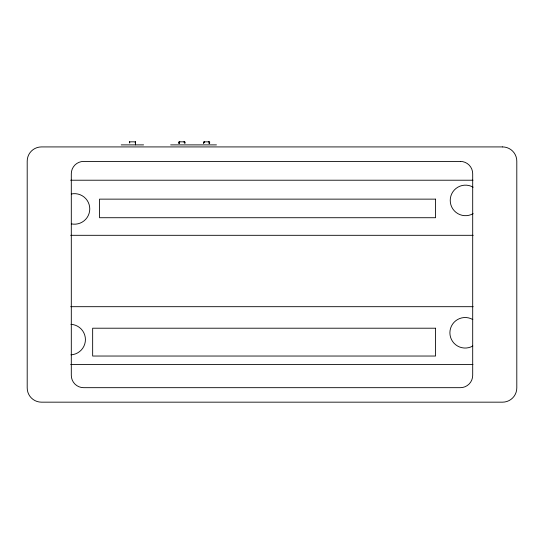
<?xml version="1.0" encoding="UTF-8"?>
<svg xmlns="http://www.w3.org/2000/svg" width="544" height="544" viewBox="0 0 544 544"><rect width="100%" height="100%" fill="white"/><g stroke="black" fill="none" stroke-linecap="round" stroke-linejoin="round"><path stroke-width="0.82" d="M135.49 144.888L135.408 141.834A3.706 1.564 0 0 1 135.381 142.562L135.245 142.732M135.497 142.174L135.143 142.834M209.195 143.67L209.562 143.303A3.699 1.564 0 0 0 209.583 142.508L208.692 141.834L209.685 142.78L209.005 143.786M129.384 141.834L135.497 141.834M178.813 141.834L184.919 141.834M203.585 141.834L209.692 141.834M121.196 144.888L143.596 144.888M170.639 144.888L216.458 144.888M70.652 180.22L472.96 180.22M70.686 235.307L473.198 235.307M70.686 306.687L473.198 306.687M70.652 364.521L472.96 364.521M179.092 143.487L178.976 142.426L179.812 141.834L178.922 142.508A3.699 1.564 0 0 0 178.942 143.303L179.309 143.67M129.812 142.902L129.499 142.562A3.706 1.564 0 0 1 129.472 141.834L129.737 142.834M203.633 143.14L204.592 141.834L203.694 142.508A3.699 1.564 0 0 0 203.721 143.303M472.804 346.011A15.273 15.273 0 0 1 449.895 332.785A15.273 15.273 0 0 1 472.804 319.559M71.312 193.99A15.273 15.273 0 0 1 89.767 208.923A15.273 15.273 0 0 1 71.312 223.863M473.137 213.642A15.273 15.273 0 0 1 450.228 200.416A15.273 15.273 0 0 1 473.137 187.19M70.938 324.326A15.273 15.273 0 0 1 85.422 339.578A15.273 15.273 0 0 1 70.938 354.831M184.912 142.78L184.783 143.303A3.699 1.564 0 0 0 184.81 142.508L183.913 141.834L184.912 142.78M502.547 146.921L41.453 146.921A14.253 14.253 0 0 0 27.2 161.18L27.2 387.913A14.253 14.253 0 0 0 41.453 402.166L502.547 402.166A14.253 14.253 0 0 0 516.8 387.913L516.8 161.18A14.253 14.253 0 0 0 502.547 146.921M460.374 161.418L83.626 161.418A12.322 12.322 0 0 0 71.305 173.74L71.305 375.353A12.322 12.322 0 0 0 83.626 387.675L460.374 387.675A12.322 12.322 0 0 0 472.695 375.353L472.695 173.74A12.322 12.322 0 0 0 460.374 161.418M435.56 199.138L99.538 199.138L99.538 217.722L435.56 217.722L435.56 199.138M435.56 328.209L92.657 328.209L92.657 356.034L435.56 356.034L435.56 328.209"/></g></svg>
